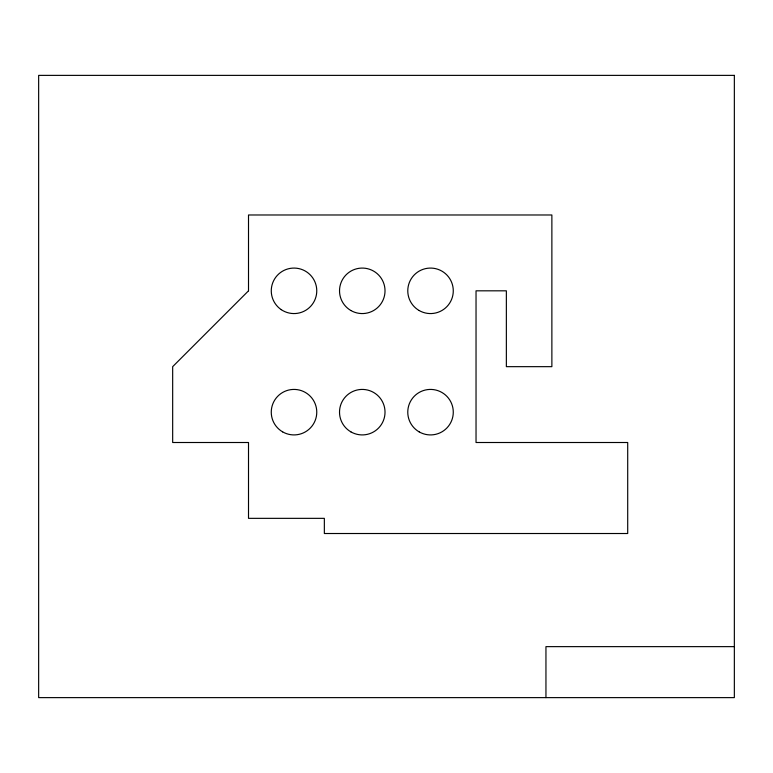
<?xml version="1.0" encoding="UTF-8"?>
<svg xmlns="http://www.w3.org/2000/svg" width="773" height="773" viewBox="0 0 773 773"><rect width="100%" height="100%" fill="white"/><g stroke="black" fill="none" stroke-linecap="round" stroke-linejoin="round"><path stroke-width="1.16" d="M734.35 646.634L545.951 646.634L545.951 697.623M248.51 290.822L172.669 366.663L172.669 442.504L248.51 442.504L248.51 518.345L324.351 518.345L324.351 533.515L627.705 533.515L627.705 442.504L476.033 442.504L476.033 290.822L506.363 290.822L506.363 366.663L551.874 366.663L551.874 214.981L248.51 214.981L248.51 290.822M734.35 75.377L38.65 75.377L38.65 697.623L734.35 697.623L734.35 75.377M281.266 309.664A22.755 22.755 0 0 0 316.708 292.445A22.755 22.755 0 0 0 284.078 270.357A22.755 22.755 0 0 0 281.266 309.664M350.894 310.524A22.755 22.755 0 0 0 385.022 290.822A22.755 22.755 0 0 0 350.894 271.12A22.755 22.755 0 0 0 350.894 310.524M419.15 431.875A22.755 22.755 0 0 0 453.278 412.164A22.755 22.755 0 0 0 419.15 392.462A22.755 22.755 0 0 0 419.15 431.875M350.894 431.875A22.755 22.755 0 0 0 385.022 412.164A22.755 22.755 0 0 0 350.894 392.462A22.755 22.755 0 0 0 350.894 431.875M282.638 431.875A22.755 22.755 0 0 0 316.766 412.164A22.755 22.755 0 0 0 282.638 392.462A22.755 22.755 0 0 0 282.638 431.875M419.15 310.524A22.755 22.755 0 0 0 453.278 290.822A22.755 22.755 0 0 0 419.15 271.12A22.755 22.755 0 0 0 419.15 310.524"/></g></svg>
